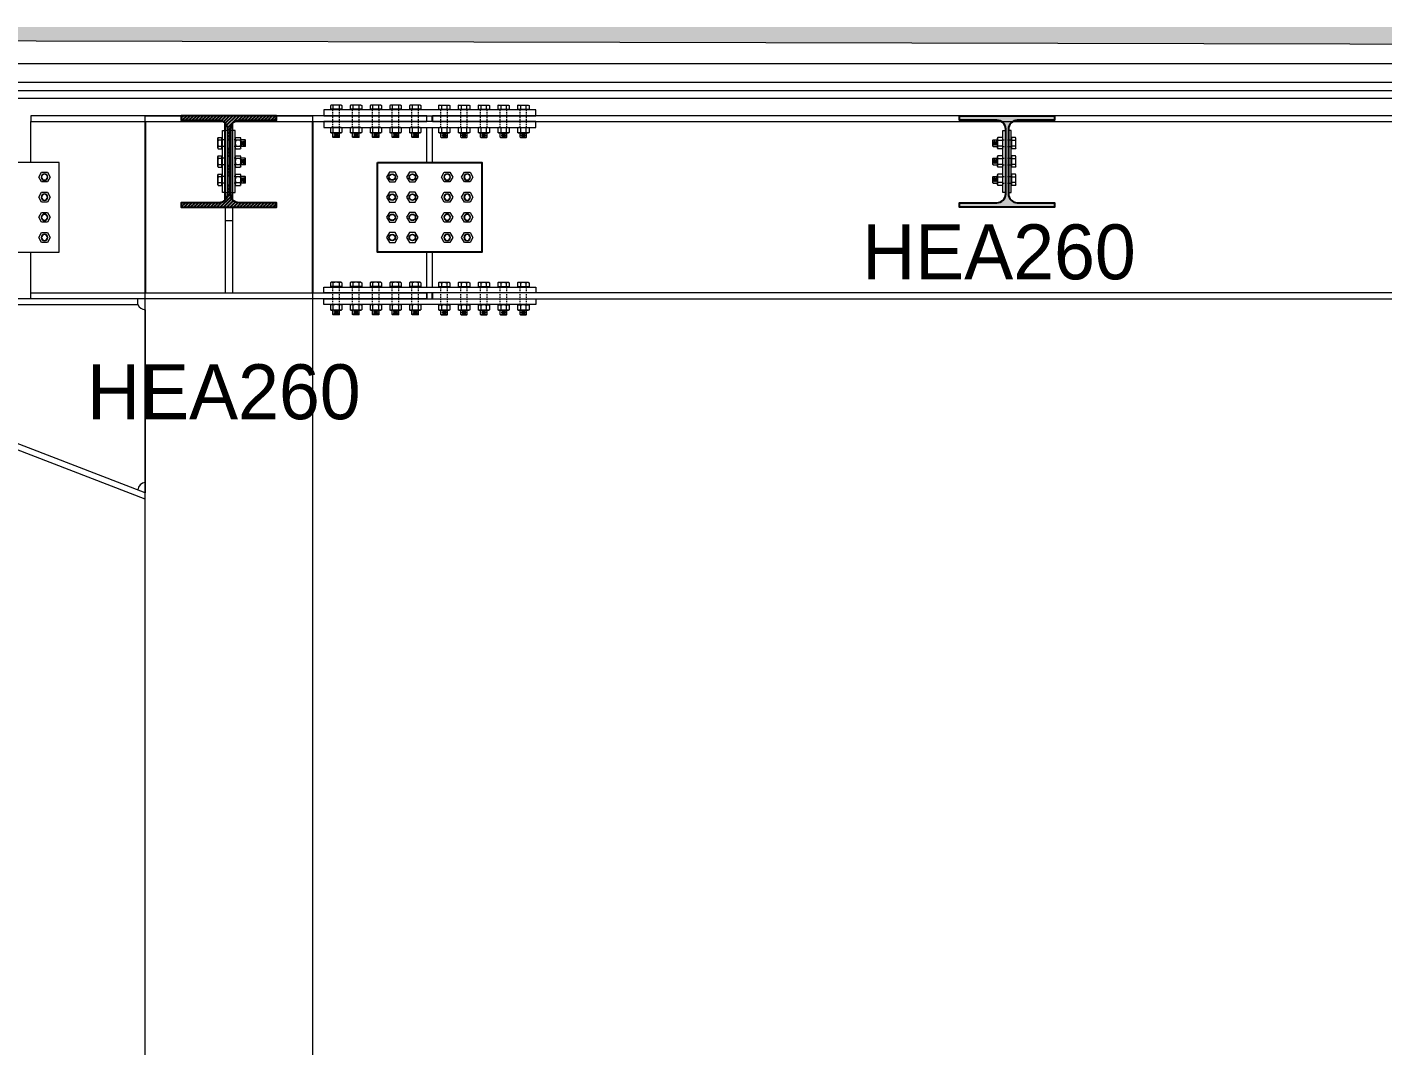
# Model space of a CAD drawing. Header units: millimetres. Extents: x -6949 to 549764, y -83146 to 127128.
# Drawn here: x 190574 to 194276, y 72003 to 74785 of the extents above; entities that cross this region are included whole.
import ezdxf

# ---------------------------------------------------------------- set-up
doc = ezdxf.new("R2010")
doc.units = ezdxf.units.MM
doc.linetypes.add('Tratto', pattern=[6.35, 3.175, -3.175])
for name, color, linetype, lineweight in [('armatura', 1, 'Continuous', 15), ('bulloni', 5, 'Continuous', 9), ('piastra', 6, 'Continuous', 18), ('S-BEAM', 5, 'Continuous', 18), ('S-COLS', 7, 'Continuous', 18), ('SEZIONI acciaio - Steel sections', 7, 'Continuous', 25), ('solaio2', 7, 'Continuous', 9)]:
    doc.layers.add(name, color=color, linetype=linetype, lineweight=lineweight)
doc.layers.add('quote', color=7, linetype='Continuous', lineweight=5, true_color=0x383838)
doc.styles.get("Standard").update_dxf_attribs({"font": ''})
doc.styles.get('Standard').set_extended_font_data('Bahnschrift Light')

# ---------------------------------------------------------------- blocks, each defined once
blk = doc.blocks.new('*U107')
h = blk.add_hatch()
h.set_pattern_fill('ANSI31', color=256, scale=2)
h.set_pattern_definition([(45, (-12757.2744, 46959.8686), (-4.4901281, 4.4901281), [])])
h.paths.add_polyline_path([(27.8, 112.5), (130, 112.5), (130, 125), (-130, 125), (-130, 112.5), (-27.8, 112.5, -0.414214), (-3.8, 88.5), (-3.8, 59), (3.8, 59), (3.8, 88.5, -0.414214)])
h.paths.add_polyline_path([(-3.8, 9), (3.8, 9), (3.8, 41), (-3.8, 41)])
h.paths.add_polyline_path([(3.8, -9), (-3.8, -9), (-3.8, -41), (3.8, -41)])
h.paths.add_polyline_path([(3.8, -59), (-3.8, -59), (-3.8, -88.5, -0.414214), (-27.8, -112.5), (-130, -112.5), (-130, -125), (130, -125), (130, -112.5), (27.8, -112.5, -0.414214), (3.8, -88.5)])
at = {"layer": 'SEZIONI acciaio - Steel sections'}
blk.add_lwpolyline([(130, 125), (-130, 125), (-130, 112.5), (-27.8, 112.5, -0.414214), (-3.8, 88.5), (-3.8, -88.5, -0.414214), (-27.8, -112.5), (-130, -112.5), (-130, -125), (130, -125), (130, -112.5), (27.8, -112.5, -0.414214), (3.8, -88.5), (3.8, 88.5, -0.414214), (27.8, 112.5), (130, 112.5)], format="xyb", close=True, dxfattribs=at)
blk = doc.blocks.new('*U108')
at = {"color": 0, "linetype": 'ByBlock', "lineweight": -2, "transparency": 16777216}
blk.add_blockref('*U107', (17000, 0), dxfattribs=at)
blk = doc.blocks.new('*U127')
at = {"layer": 'bulloni'}
blk.add_lwpolyline([(-15.6, 0), (-7.8, -13.5), (7.8, -13.5), (15.6, 0), (7.8, 13.5), (-7.8, 13.5)], close=True, dxfattribs=at)
for radius in [9, 7.88]:
    blk.add_circle((0, 0), radius, dxfattribs=at)
blk = doc.blocks.new('*U128')
at = {"color": 0, "linetype": 'ByBlock', "lineweight": -2, "transparency": 16777216}
for p in [(0, 0), (55, 0), (0, -55), (55, -55), (0, -110), (55, -110), (0, -165), (55, -165)]:
    blk.add_blockref('*U127', p, dxfattribs=at)
blk = doc.blocks.new('*U129')
at = {"layer": 'bulloni'}
blk.add_lwpolyline([(-15.6, 0), (-7.8, -13.5), (7.8, -13.5), (15.6, 0), (7.8, 13.5), (-7.8, 13.5)], close=True, dxfattribs=at)
for radius in [9, 7.88]:
    blk.add_circle((0, 0), radius, dxfattribs=at)
blk = doc.blocks.new('*U130')
at = {"color": 0, "linetype": 'ByBlock', "lineweight": -2, "transparency": 16777216}
for p in [(0, 0), (55, 0), (0, -55), (55, -55), (0, -110), (55, -110), (0, -165), (55, -165)]:
    blk.add_blockref('*U129', p, dxfattribs=at)
blk = doc.blocks.new('*U131')
at = {"layer": 'bulloni'}
for p, q in [((-13.7, 44.3), (-15.6, 43.1)), ((-15.6, 43.1), (-15.6, 32.8)), ((13.7, 44.3), (-13.7, 44.3)), ((-7.8, 32.8), (-7.8, 43.1)), ((7.8, 43.1), (7.8, 32.8)), ((13.7, 44.3), (15.6, 43.1)), ((15.6, 43.1), (15.6, 32.8)), ((15.6, 32.8), (-15.6, 32.8)), ((-12.5, 32.8), (-12.5, 32.3)), ((12.5, 32.3), (-12.5, 32.3)), ((12.5, 32.8), (12.5, 32.3)), ((-13.7, -16.7), (-15.6, -17.9)), ((-15.6, -17.9), (-15.6, -30.4)), ((-13.7, -31.7), (-15.6, -30.4)), ((13.7, -16.7), (-13.7, -16.7)), ((13.7, -31.7), (-13.7, -31.7)), ((-9, -43.3), (-9, -31.7)), ((-7.8, -30.4), (-7.8, -17.9)), ((-6.5, -34.4), (6.5, -33.7)), ((-5, -36.8), (5, -36.3)), ((7.8, -17.9), (7.8, -30.4)), ((9, -43.3), (9, -31.7)), ((13.7, -16.7), (15.6, -17.9)), ((13.7, -31.7), (15.6, -30.4)), ((15.6, -17.9), (15.6, -30.4)), ((-8, -44.3), (-9, -43.3)), ((9, -43.3), (-9, -43.3)), ((8, -44.3), (-8, -44.3)), ((-6.5, -39.4), (6.5, -38.7)), ((-5, -41.8), (5, -41.3)), ((9, -43.3), (8, -44.3))]:
    blk.add_line(p, q, dxfattribs=at)
at = {"layer": 'bulloni', "linetype": 'Tratto'}
for points in [[(-9, -16.7), (-9, 31.3)], [(9, -16.7), (9, 31.3)]]:
    blk.add_lwpolyline(points, dxfattribs=at)
at = {"layer": 'bulloni'}
for centre, radius, start, end in [((-11.7, 37.6), 6.67, 54.2621, 125.7379), ((0, 19.5), 24.8, 71.6858, 108.3142), ((11.7, 37.6), 6.67, 54.2621, 125.7379), ((-10, 31.3), 1, 0, 90), ((10, 31.3), 1, 90, 180), ((-11.7, -23.4), 6.67, 54.2621, 125.7379), ((-11.7, -25), 6.67, 234.2621, 305.7379), ((0, -41.5), 24.8, 71.6858, 108.3142), ((0, -6.9), 24.8, 251.6858, 288.3142), ((11.7, -23.4), 6.67, 54.2621, 125.7379), ((11.7, -25), 6.67, 234.2621, 305.7379)]:
    blk.add_arc(centre, radius, start, end, dxfattribs=at)
blk = doc.blocks.new('*U122')
at = {"color": 0, "linetype": 'ByBlock', "lineweight": -2, "transparency": 16777216}
for p in [(0, 0), (54, 0), (108, 0), (162, 0), (216, 0)]:
    blk.add_blockref('*U131', p, dxfattribs=at)
blk = doc.blocks.new('*U123')
at = {"layer": 'bulloni'}
for p, q in [((-13.7, 44.3), (-15.6, 43.1)), ((-15.6, 43.1), (-15.6, 32.8)), ((13.7, 44.3), (-13.7, 44.3)), ((-7.8, 32.8), (-7.8, 43.1)), ((7.8, 43.1), (7.8, 32.8)), ((13.7, 44.3), (15.6, 43.1)), ((15.6, 43.1), (15.6, 32.8)), ((15.6, 32.8), (-15.6, 32.8)), ((-12.5, 32.8), (-12.5, 32.3)), ((12.5, 32.3), (-12.5, 32.3)), ((12.5, 32.8), (12.5, 32.3)), ((-13.7, -16.7), (-15.6, -17.9)), ((-15.6, -17.9), (-15.6, -30.4)), ((-13.7, -31.7), (-15.6, -30.4)), ((13.7, -16.7), (-13.7, -16.7)), ((13.7, -31.7), (-13.7, -31.7)), ((-9, -43.3), (-9, -31.7)), ((-7.8, -30.4), (-7.8, -17.9)), ((-6.5, -34.4), (6.5, -33.7)), ((-5, -36.8), (5, -36.3)), ((7.8, -17.9), (7.8, -30.4)), ((9, -43.3), (9, -31.7)), ((13.7, -16.7), (15.6, -17.9)), ((13.7, -31.7), (15.6, -30.4)), ((15.6, -17.9), (15.6, -30.4)), ((-8, -44.3), (-9, -43.3)), ((9, -43.3), (-9, -43.3)), ((8, -44.3), (-8, -44.3)), ((-6.5, -39.4), (6.5, -38.7)), ((-5, -41.8), (5, -41.3)), ((9, -43.3), (8, -44.3))]:
    blk.add_line(p, q, dxfattribs=at)
at = {"layer": 'bulloni', "linetype": 'Tratto'}
for points in [[(-9, -16.7), (-9, 31.3)], [(9, -16.7), (9, 31.3)]]:
    blk.add_lwpolyline(points, dxfattribs=at)
at = {"layer": 'bulloni'}
for centre, radius, start, end in [((-11.7, 37.6), 6.67, 54.2621, 125.7379), ((0, 19.5), 24.8, 71.6858, 108.3142), ((11.7, 37.6), 6.67, 54.2621, 125.7379), ((-10, 31.3), 1, 0, 90), ((10, 31.3), 1, 90, 180), ((-11.7, -23.4), 6.67, 54.2621, 125.7379), ((-11.7, -25), 6.67, 234.2621, 305.7379), ((0, -41.5), 24.8, 71.6858, 108.3142), ((0, -6.9), 24.8, 251.6858, 288.3142), ((11.7, -23.4), 6.67, 54.2621, 125.7379), ((11.7, -25), 6.67, 234.2621, 305.7379)]:
    blk.add_arc(centre, radius, start, end, dxfattribs=at)
blk = doc.blocks.new('*U124')
at = {"color": 0, "linetype": 'ByBlock', "lineweight": -2, "transparency": 16777216}
for p in [(0, 0), (54, 0), (108, 0), (162, 0), (216, 0)]:
    blk.add_blockref('*U123', p, dxfattribs=at)
blk = doc.blocks.new('*U121')
at = {"layer": 'bulloni'}
for p, q in [((-13.7, 44.3), (-15.6, 43.1)), ((-15.6, 43.1), (-15.6, 32.8)), ((13.7, 44.3), (-13.7, 44.3)), ((-7.8, 32.8), (-7.8, 43.1)), ((7.8, 43.1), (7.8, 32.8)), ((13.7, 44.3), (15.6, 43.1)), ((15.6, 43.1), (15.6, 32.8)), ((15.6, 32.8), (-15.6, 32.8)), ((-12.5, 32.8), (-12.5, 32.3)), ((12.5, 32.3), (-12.5, 32.3)), ((12.5, 32.8), (12.5, 32.3)), ((-13.7, -16.7), (-15.6, -17.9)), ((-15.6, -17.9), (-15.6, -30.4)), ((-13.7, -31.7), (-15.6, -30.4)), ((13.7, -16.7), (-13.7, -16.7)), ((13.7, -31.7), (-13.7, -31.7)), ((-9, -43.3), (-9, -31.7)), ((-7.8, -30.4), (-7.8, -17.9)), ((-6.5, -34.4), (6.5, -33.7)), ((-5, -36.8), (5, -36.3)), ((7.8, -17.9), (7.8, -30.4)), ((9, -43.3), (9, -31.7)), ((13.7, -16.7), (15.6, -17.9)), ((13.7, -31.7), (15.6, -30.4)), ((15.6, -17.9), (15.6, -30.4)), ((-8, -44.3), (-9, -43.3)), ((9, -43.3), (-9, -43.3)), ((8, -44.3), (-8, -44.3)), ((-6.5, -39.4), (6.5, -38.7)), ((-5, -41.8), (5, -41.3)), ((9, -43.3), (8, -44.3))]:
    blk.add_line(p, q, dxfattribs=at)
at = {"layer": 'bulloni', "linetype": 'Tratto'}
for points in [[(-9, -16.7), (-9, 31.3)], [(9, -16.7), (9, 31.3)]]:
    blk.add_lwpolyline(points, dxfattribs=at)
at = {"layer": 'bulloni'}
for centre, radius, start, end in [((-11.7, 37.6), 6.67, 54.2621, 125.7379), ((0, 19.5), 24.8, 71.6858, 108.3142), ((11.7, 37.6), 6.67, 54.2621, 125.7379), ((-10, 31.3), 1, 0, 90), ((10, 31.3), 1, 90, 180), ((-11.7, -23.4), 6.67, 54.2621, 125.7379), ((-11.7, -25), 6.67, 234.2621, 305.7379), ((0, -41.5), 24.8, 71.6858, 108.3142), ((0, -6.9), 24.8, 251.6858, 288.3142), ((11.7, -23.4), 6.67, 54.2621, 125.7379), ((11.7, -25), 6.67, 234.2621, 305.7379)]:
    blk.add_arc(centre, radius, start, end, dxfattribs=at)
blk = doc.blocks.new('*U132')
at = {"color": 0, "linetype": 'ByBlock', "lineweight": -2, "transparency": 16777216}
for p in [(0, 0), (54, 0), (108, 0), (162, 0), (216, 0)]:
    blk.add_blockref('*U121', p, dxfattribs=at)
blk = doc.blocks.new('*U126')
at = {"layer": 'bulloni'}
for p, q in [((-13.7, 44.3), (-15.6, 43.1)), ((-15.6, 43.1), (-15.6, 32.8)), ((13.7, 44.3), (-13.7, 44.3)), ((-7.8, 32.8), (-7.8, 43.1)), ((7.8, 43.1), (7.8, 32.8)), ((13.7, 44.3), (15.6, 43.1)), ((15.6, 43.1), (15.6, 32.8)), ((15.6, 32.8), (-15.6, 32.8)), ((-12.5, 32.8), (-12.5, 32.3)), ((12.5, 32.3), (-12.5, 32.3)), ((12.5, 32.8), (12.5, 32.3)), ((-13.7, -16.7), (-15.6, -17.9)), ((-15.6, -17.9), (-15.6, -30.4)), ((-13.7, -31.7), (-15.6, -30.4)), ((13.7, -16.7), (-13.7, -16.7)), ((13.7, -31.7), (-13.7, -31.7)), ((-9, -43.3), (-9, -31.7)), ((-7.8, -30.4), (-7.8, -17.9)), ((-6.5, -34.4), (6.5, -33.7)), ((-5, -36.8), (5, -36.3)), ((7.8, -17.9), (7.8, -30.4)), ((9, -43.3), (9, -31.7)), ((13.7, -16.7), (15.6, -17.9)), ((13.7, -31.7), (15.6, -30.4)), ((15.6, -17.9), (15.6, -30.4)), ((-8, -44.3), (-9, -43.3)), ((9, -43.3), (-9, -43.3)), ((8, -44.3), (-8, -44.3)), ((-6.5, -39.4), (6.5, -38.7)), ((-5, -41.8), (5, -41.3)), ((9, -43.3), (8, -44.3))]:
    blk.add_line(p, q, dxfattribs=at)
at = {"layer": 'bulloni', "linetype": 'Tratto'}
for points in [[(-9, -16.7), (-9, 31.3)], [(9, -16.7), (9, 31.3)]]:
    blk.add_lwpolyline(points, dxfattribs=at)
at = {"layer": 'bulloni'}
for centre, radius, start, end in [((-11.7, 37.6), 6.67, 54.2621, 125.7379), ((0, 19.5), 24.8, 71.6858, 108.3142), ((11.7, 37.6), 6.67, 54.2621, 125.7379), ((-10, 31.3), 1, 0, 90), ((10, 31.3), 1, 90, 180), ((-11.7, -23.4), 6.67, 54.2621, 125.7379), ((-11.7, -25), 6.67, 234.2621, 305.7379), ((0, -41.5), 24.8, 71.6858, 108.3142), ((0, -6.9), 24.8, 251.6858, 288.3142), ((11.7, -23.4), 6.67, 54.2621, 125.7379), ((11.7, -25), 6.67, 234.2621, 305.7379)]:
    blk.add_arc(centre, radius, start, end, dxfattribs=at)
blk = doc.blocks.new('*U125')
at = {"color": 0, "linetype": 'ByBlock', "lineweight": -2, "transparency": 16777216}
for p in [(0, 0), (54, 0), (108, 0), (162, 0), (216, 0)]:
    blk.add_blockref('*U126', p, dxfattribs=at)
blk = doc.blocks.new('vfdcv')
at = {"layer": 'bulloni'}
for p, q in [((50940.3, -31978.2), (50941.3, -31977.2)), ((50940.3, -31994.2), (50940.3, -31978.2)), ((50941.3, -31977.2), (50952.9, -31977.2)), ((50941.3, -31995.2), (50941.3, -31977.2)), ((50942.8, -31981.2), (50943.3, -31991.2)), ((50945.2, -31979.7), (50945.9, -31992.7)), ((50947.8, -31981.2), (50948.3, -31991.2)), ((50950.2, -31979.7), (50950.9, -31992.7)), ((50952.9, -31972.5), (50954.2, -31970.6)), ((50952.9, -31999.9), (50952.9, -31972.5)), ((50966.7, -31970.6), (50954.2, -31970.6)), ((50954.2, -31978.4), (50966.7, -31978.4)), ((50967.9, -31972.5), (50966.7, -31970.6)), ((50967.9, -31999.9), (50967.9, -31972.5)), ((50991.4, -31998.7), (50991.4, -31973.7)), ((50991.9, -31973.7), (50991.4, -31973.7)), ((50991.9, -32001.7), (50991.9, -31970.6)), ((51002.2, -31970.6), (50991.9, -31970.6)), ((50991.9, -31978.4), (51002.2, -31978.4)), ((51003.4, -31972.5), (51002.2, -31970.6)), ((51003.4, -31999.9), (51003.4, -31972.5)), ((50941.3, -31995.2), (50940.3, -31994.2)), ((50941.3, -31995.2), (50952.9, -31995.2)), ((50952.9, -31999.9), (50954.2, -32001.7)), ((50952.9, -32022.5), (50954.2, -32020.6)), ((50952.9, -32049.9), (50952.9, -32022.5)), ((50966.7, -31994), (50954.2, -31994)), ((50966.7, -32001.7), (50954.2, -32001.7)), ((50966.7, -32020.6), (50954.2, -32020.6)), ((50967.9, -31999.9), (50966.7, -32001.7)), ((50967.9, -32022.5), (50966.7, -32020.6)), ((50967.9, -32049.9), (50967.9, -32022.5)), ((50991.9, -31998.7), (50991.4, -31998.7)), ((50991.4, -32048.7), (50991.4, -32023.7)), ((50991.9, -32023.7), (50991.4, -32023.7)), ((51002.2, -31994), (50991.9, -31994)), ((51002.2, -32001.7), (50991.9, -32001.7)), ((50991.9, -32051.7), (50991.9, -32020.6)), ((51002.2, -32020.6), (50991.9, -32020.6)), ((51003.4, -31999.9), (51002.2, -32001.7)), ((51003.4, -32022.5), (51002.2, -32020.6)), ((51003.4, -32049.9), (51003.4, -32022.5)), ((50940.3, -32028.2), (50941.3, -32027.2)), ((50940.3, -32044.2), (50940.3, -32028.2)), ((50941.3, -32045.2), (50940.3, -32044.2)), ((50941.3, -32027.2), (50952.9, -32027.2)), ((50941.3, -32045.2), (50941.3, -32027.2)), ((50941.3, -32045.2), (50952.9, -32045.2)), ((50942.8, -32031.2), (50943.3, -32041.2)), ((50945.2, -32029.7), (50945.9, -32042.7)), ((50947.8, -32031.2), (50948.3, -32041.2)), ((50950.2, -32029.7), (50950.9, -32042.7)), ((50952.9, -32049.9), (50954.2, -32051.7)), ((50954.2, -32028.4), (50966.7, -32028.4)), ((50966.7, -32044), (50954.2, -32044)), ((50966.7, -32051.7), (50954.2, -32051.7)), ((50967.9, -32049.9), (50966.7, -32051.7)), ((50991.9, -32048.7), (50991.4, -32048.7)), ((50991.9, -32028.4), (51002.2, -32028.4)), ((51002.2, -32044), (50991.9, -32044)), ((51002.2, -32051.7), (50991.9, -32051.7)), ((51003.4, -32049.9), (51002.2, -32051.7)), ((50940.3, -32078.2), (50941.3, -32077.2)), ((50940.3, -32094.2), (50940.3, -32078.2)), ((50941.3, -32095.2), (50940.3, -32094.2)), ((50941.3, -32077.2), (50952.9, -32077.2)), ((50941.3, -32095.2), (50941.3, -32077.2)), ((50941.3, -32095.2), (50952.9, -32095.2)), ((50942.8, -32081.2), (50943.3, -32091.2)), ((50945.2, -32079.7), (50945.9, -32092.7)), ((50947.8, -32081.2), (50948.3, -32091.2)), ((50950.2, -32079.7), (50950.9, -32092.7)), ((50952.9, -32072.5), (50954.2, -32070.6)), ((50952.9, -32099.9), (50952.9, -32072.5)), ((50966.7, -32070.6), (50954.2, -32070.6)), ((50954.2, -32078.4), (50966.7, -32078.4)), ((50966.7, -32094), (50954.2, -32094)), ((50967.9, -32072.5), (50966.7, -32070.6)), ((50967.9, -32099.9), (50967.9, -32072.5)), ((50991.4, -32098.7), (50991.4, -32073.7)), ((50991.9, -32073.7), (50991.4, -32073.7)), ((50991.9, -32098.7), (50991.4, -32098.7)), ((50991.9, -32101.7), (50991.9, -32070.6)), ((51002.2, -32070.6), (50991.9, -32070.6)), ((50991.9, -32078.4), (51002.2, -32078.4)), ((51002.2, -32094), (50991.9, -32094)), ((51003.4, -32072.5), (51002.2, -32070.6)), ((51003.4, -32099.9), (51003.4, -32072.5)), ((50952.9, -32099.9), (50954.2, -32101.7)), ((50966.7, -32101.7), (50954.2, -32101.7)), ((50967.9, -32099.9), (50966.7, -32101.7)), ((51002.2, -32101.7), (50991.9, -32101.7)), ((51003.4, -32099.9), (51002.2, -32101.7))]:
    blk.add_line(p, q, dxfattribs=at)
at = {"layer": 'bulloni', "linetype": 'Tratto'}
for points in [[(50967.9, -31977.2), (50990.4, -31977.2)], [(50967.9, -31995.2), (50990.4, -31995.2)], [(50967.9, -32027.2), (50990.4, -32027.2)], [(50967.9, -32045.2), (50990.4, -32045.2)], [(50967.9, -32077.2), (50990.4, -32077.2)], [(50967.9, -32095.2), (50990.4, -32095.2)]]:
    blk.add_lwpolyline(points, dxfattribs=at)
at = {"layer": 'bulloni'}
for centre, radius, start, end in [((50959.6, -31974.5), 6.67, 144.2621, 215.7379), ((50977.7, -31986.2), 24.8, 161.6858, 198.3142), ((50961.3, -31974.5), 6.67, 324.2621, 35.7379), ((50943.1, -31986.2), 24.8, 341.6858, 18.3142), ((50990.4, -31976.2), 1, 270, 0), ((50996.8, -31974.5), 6.67, 324.2621, 35.7379), ((50978.6, -31986.2), 24.8, 341.6858, 18.3142), ((50959.6, -31997.8), 6.67, 144.2621, 215.7379), ((50959.6, -32024.5), 6.67, 144.2621, 215.7379), ((50961.3, -31997.8), 6.67, 324.2621, 35.7379), ((50961.3, -32024.5), 6.67, 324.2621, 35.7379), ((50990.4, -31996.2), 1, 0, 90), ((50996.8, -31997.8), 6.67, 324.2621, 35.7379), ((50996.8, -32024.5), 6.67, 324.2621, 35.7379), ((50977.7, -32036.2), 24.8, 161.6858, 198.3142), ((50959.6, -32047.8), 6.67, 144.2621, 215.7379), ((50943.1, -32036.2), 24.8, 341.6858, 18.3142), ((50961.3, -32047.8), 6.67, 324.2621, 35.7379), ((50990.4, -32026.2), 1, 270, 0), ((50990.4, -32046.2), 1, 0, 90), ((50978.6, -32036.2), 24.8, 341.6858, 18.3142), ((50996.8, -32047.8), 6.67, 324.2621, 35.7379), ((50959.6, -32074.5), 6.67, 144.2621, 215.7379), ((50977.7, -32086.2), 24.8, 161.6858, 198.3142), ((50959.6, -32097.8), 6.67, 144.2621, 215.7379), ((50961.3, -32074.5), 6.67, 324.2621, 35.7379), ((50943.1, -32086.2), 24.8, 341.6858, 18.3142), ((50961.3, -32097.8), 6.67, 324.2621, 35.7379), ((50990.4, -32076.2), 1, 270, 0), ((50990.4, -32096.2), 1, 0, 90), ((50996.8, -32074.5), 6.67, 324.2621, 35.7379), ((50978.6, -32086.2), 24.8, 341.6858, 18.3142), ((50996.8, -32097.8), 6.67, 324.2621, 35.7379)]:
    blk.add_arc(centre, radius, start, end, dxfattribs=at)
blk = doc.blocks.new('*U2026')
at = {"layer": 'bulloni'}
blk.add_lwpolyline([(-15.6, 0), (-7.8, -13.5), (7.8, -13.5), (15.6, 0), (7.8, 13.5), (-7.8, 13.5)], close=True, dxfattribs=at)
for radius in [9, 7.88]:
    blk.add_circle((0, 0), radius, dxfattribs=at)
blk = doc.blocks.new('*U2027')
at = {"color": 0, "linetype": 'ByBlock', "lineweight": -2, "transparency": 16777216}
for p in [(0, 0), (95, 0), (0, -55), (95, -55), (0, -110), (95, -110), (0, -165), (95, -165)]:
    blk.add_blockref('*U2026', p, dxfattribs=at)

msp = doc.modelspace()

# ---------------------------------------------------------------- hatches: boundary and pattern name
at = {"lineweight": 9}
h = msp.add_hatch(dxfattribs=at)
h.set_pattern_fill('GRAVEL', color=0, scale=4.4)
h.set_pattern_definition([(228.012788, (116851.094, 98563.538), (-894.0800001, -1005.8399999), [15.03574, -1488.54128]), (184.969741, (116841.0353, 98552.362), (1341.11999947, 111.76000637), [25.80181, -2554.37815]), (132.510447, (116815.3305, 98550.127), (1117.60000047, -1229.35999957), [18.19319, -1801.1278]), (267.273689, (116771.744, 98522.187), (111.76000023, 2235.2), [23.4962, -2326.12325]), (292.833654, (116770.6265, 98498.717), (-558.80000005, 1341.11999998), [23.03988, -2280.95154]), (357.273689, (116779.5673, 98477.483), (-2235.2, 111.76000023), [23.4962, -2326.12325]), (37.6942405, (116803.037, 98476.365), (-1452.87999994, -1117.60000008), [31.07252, -3076.17707]), (72.2553284, (116827.624, 98495.3644), (782.3200002, 2458.71999993), [29.33566, -2904.23129]), (121.4295656, (116836.565, 98523.3044), (-894.08000013, 1452.87999992), [23.57577, -2334.00401]), (175.236358, (116824.271, 98543.421), (1229.36, -111.7600002), [26.91538, -1318.85323]), (222.397438, (116797.449, 98545.6564), (-1341.11999996, -1229.36000005), [34.80743, -3445.93799]), (138.814075, (116882.386, 98521.069), (-782.32, 670.56), [11.8802, -1176.1449]), (171.4692344, (116873.4457, 98528.8924), (1452.88000004, -223.51999975), [22.60201, -2237.60412]), (225, (116851.09, 98532.245), (-2e-14, -111.76), [15.80521, -142.2473]), (203.19859, (116843.27, 98545.656), (558.8, 223.52), [8.51142, -842.62738]), (291.80141, (116835.447, 98542.304), (-111.76, 335.28), [12.03689, -589.80913]), (30.963757, (116839.918, 98531.128), (335.28, 223.52), [19.55007, -632.11712]), (161.56505, (116856.68, 98541.186), (223.52, -111.76), [14.13663, -339.27952]), (16.38954, (116770.6265, 98542.3036), (1117.6, 335.28), [19.80387, -1960.58837]), (70.346176, (116789.626, 98547.8916), (-447.04000004, -1229.36), [16.61435, -1644.81749]), (293.19859, (116856.682, 98563.538), (-223.52, 558.8), [17.02272, -834.11608]), (343.61046, (116863.387, 98547.8916), (-1117.60000002, 335.2799999), [19.80387, -1960.58837]), (339.443955, (116770.626, 98473.012), (-558.8, 223.52), [19.09755, -935.78031]), (294.775141, (116788.508, 98466.307), (-558.8000007, 1229.3599997), [16.00157, -1584.15811]), (66.80141, (116857.8, 98451.778), (223.52, 558.8), [17.02272, -834.11608]), (17.354025, (116864.505, 98467.4244), (-1452.87999997, -447.0400001), [18.73444, -1854.70454]), (69.443955, (116803.037, 98451.778), (-223.52, -558.8), [9.54877, -945.32908]), (101.309932, (116851.094, 98451.778), (-111.76, 447.04), [5.69864, -564.16778]), (165.963757, (116849.976, 98457.366), (335.28, -111.76), [23.03988, -437.7584]), (186.009006, (116827.624, 98462.954), (1117.6, 111.76000006), [21.35175, -2113.82005]), (303.690068, (116839.918, 98521.07), (-111.76, 223.52), [16.11825, -386.83816]), (353.1572266, (116848.8585, 98507.658), (1899.92000001, -223.5199999), [28.1405, -2785.9044]), (60.945396, (116876.798, 98504.305), (-447.04, -782.32), [11.50636, -1139.13326]), (90, (116882.39, 98514.36), (-111.76, 111.76), [6.7056, -105.0544]), (120.256437, (116825.389, 98466.307), (447.03999995, -782.32), [15.52615, -1537.0934]), (48.012787, (116817.566, 98479.718), (894.0800001, 1005.8399999), [30.07149, -1473.50554]), (0, (116837.68, 98502.07), (111.76, 111.76), [29.0576, -82.7024]), (325.3048465, (116866.74, 98502.07), (1117.6000004, -782.3199994), [17.67082, -1749.40994]), (254.054604, (116881.269, 98492.012), (-111.76, -447.04), [16.27248, -797.3526]), (207.6459754, (116876.7985, 98476.365), (-2123.44000008, -1117.59999985), [26.49438, -2622.94843]), (175.426079, (116853.329, 98464.0716), (-1452.88, 111.76), [28.0293, -2774.89724])])
h.paths.add_polyline_path([(182624.8, 74765.4), (200165.1, 74725.4), (200165.8, 74725.4), (200165.9, 74785.4), (165083.2, 74785.4), (165083.9, 74725.4)])
at = {"layer": 'quote', "true_color": 0xc7c8ca}
h = msp.add_hatch(color=9, dxfattribs=at)
h.dxf.hatch_style = 1
h.paths.add_polyline_path([(191254.8, 74543.4), (190994.8, 74543.4), (190994.8, 74530.9), (191097.1, 74530.9, -0.414214), (191121.1, 74506.9), (191121.1, 74477.4), (191128.6, 74477.4), (191128.6, 74503.4), (191128.6, 74506.9, -0.414214), (191152.6, 74530.9), (191254.8, 74530.9)])
h.paths.add_polyline_path([(191128.6, 74329.9), (191128.6, 74377.4), (191121.1, 74377.4), (191121.1, 74333.4), (191121.1, 74329.9, -0.414214), (191097.1, 74305.9), (190994.8, 74305.9), (190994.8, 74293.4), (191254.8, 74293.4), (191254.8, 74305.9), (191152.6, 74305.9, -0.414214)])
h.paths.add_polyline_path([(191128.6, 74409.4), (191121.1, 74409.4), (191121.1, 74377.4), (191128.6, 74377.4)])
h.paths.add_polyline_path([(191128.6, 74459.4), (191121.1, 74459.4), (191121.1, 74427.4), (191128.6, 74427.4)])
h.paths.add_polyline_path([(191128.6, 74427.4), (191121.1, 74427.4), (191121.1, 74409.4), (191128.6, 74409.4)])
h.paths.add_polyline_path([(191128.6, 74477.4), (191121.1, 74477.4), (191121.1, 74459.4), (191128.6, 74459.4)])
h = msp.add_hatch(color=9, dxfattribs=at)
h.dxf.hatch_style = 1
h.paths.add_polyline_path([(193379.8, 74543.4), (193119.8, 74543.4), (193119.8, 74530.9), (193222.1, 74530.9, -0.414214), (193246.1, 74506.9), (193246.1, 74477.4), (193253.6, 74477.4), (193253.6, 74503.4), (193253.6, 74506.9, -0.414214), (193277.6, 74530.9), (193379.8, 74530.9)])
h.paths.add_polyline_path([(193253.6, 74329.9), (193253.6, 74377.4), (193246.1, 74377.4), (193246.1, 74333.4), (193246.1, 74329.9, -0.414214), (193222.1, 74305.9), (193119.8, 74305.9), (193119.8, 74293.4), (193379.8, 74293.4), (193379.8, 74305.9), (193277.6, 74305.9, -0.414214)])
h.paths.add_polyline_path([(193253.6, 74409.4), (193246.1, 74409.4), (193246.1, 74377.4), (193253.6, 74377.4)])
h.paths.add_polyline_path([(193253.6, 74459.4), (193246.1, 74459.4), (193246.1, 74427.4), (193253.6, 74427.4)])
h.paths.add_polyline_path([(193253.6, 74427.4), (193246.1, 74427.4), (193246.1, 74409.4), (193253.6, 74409.4)])
h.paths.add_polyline_path([(193253.6, 74477.4), (193246.1, 74477.4), (193246.1, 74459.4), (193253.6, 74459.4)])

# ---------------------------------------------------------------- linework, layer by layer
at = {"color": 0, "lineweight": 9}
msp.add_line((200165.8, 74685.4), (165083.8, 74685.4), dxfattribs=at)
for p, q in [((190896.3, 74527.4), (190896.3, 74059.4)), ((191114.8, 74313.8), (191114.8, 74523.1)), ((191134.8, 74313.8), (191134.8, 74523.1)), ((191353.3, 74527.4), (191353.3, 74059.4))]:
    msp.add_line(p, q)
msp.add_lwpolyline([(200165.8, 74685.4), (200165.8, 74725.4), (182624.8, 74765.4), (165083.9, 74725.4), (165083.8, 74685.4)], dxfattribs=at)
msp.add_lwpolyline([(200165.8, 74685.4), (165083.8, 74685.4), (165083.8, 74635.4), (200165.8, 74635.4)], close=True, dxfattribs=at)
for points in [[(191680.8, 74527.4), (191680.8, 74543.4)], [(191680.8, 74043.4), (191680.8, 74059.4)]]:
    msp.add_lwpolyline(points)
msp.add_lwpolyline([(191530.8, 74415.9), (191815.8, 74415.9), (191815.8, 74170.9), (191530.8, 74170.9)], close=True)
at = {"layer": 'armatura'}
msp.add_lwpolyline([(165113.8, 74612.4), (200165.8, 74612.4)], dxfattribs=at)
at = {"layer": 'bulloni'}
for p, q in [((191094.3, 74482.1), (191095.6, 74484)), ((191094.3, 74454.7), (191094.3, 74482.1)), ((191094.3, 74454.7), (191095.6, 74452.8)), ((191095.6, 74484), (191105.8, 74484)), ((191105.8, 74476.2), (191095.6, 74476.2)), ((191095.6, 74460.6), (191105.8, 74460.6)), ((191105.8, 74452.8), (191105.8, 74484)), ((191105.8, 74480.9), (191106.3, 74480.9)), ((191105.8, 74455.9), (191106.3, 74455.9)), ((191106.3, 74455.9), (191106.3, 74480.9)), ((191142.3, 74482.1), (191143.6, 74484)), ((191142.3, 74454.7), (191142.3, 74482.1)), ((191142.3, 74454.7), (191143.6, 74452.8)), ((191143.6, 74484), (191156.1, 74484)), ((191156.1, 74476.2), (191143.6, 74476.2)), ((191143.6, 74460.6), (191156.1, 74460.6)), ((191157.3, 74482.1), (191156.1, 74484)), ((191157.3, 74454.7), (191156.1, 74452.8)), ((191157.3, 74454.7), (191157.3, 74482.1)), ((191168.9, 74477.4), (191157.3, 74477.4)), ((191168.9, 74459.4), (191157.3, 74459.4)), ((191160, 74474.9), (191159.3, 74461.9)), ((191162.5, 74473.4), (191161.9, 74463.4)), ((191165, 74474.9), (191164.3, 74461.9)), ((191167.5, 74473.4), (191166.9, 74463.4)), ((191169.9, 74476.4), (191168.9, 74477.4)), ((191168.9, 74459.4), (191168.9, 74477.4)), ((191168.9, 74459.4), (191169.9, 74460.4)), ((191169.9, 74460.4), (191169.9, 74476.4)), ((191094.3, 74432.1), (191095.6, 74434)), ((191094.3, 74404.7), (191094.3, 74432.1)), ((191095.6, 74452.8), (191105.8, 74452.8)), ((191095.6, 74434), (191105.8, 74434)), ((191105.8, 74426.2), (191095.6, 74426.2)), ((191105.8, 74402.8), (191105.8, 74434)), ((191105.8, 74430.9), (191106.3, 74430.9)), ((191106.3, 74405.9), (191106.3, 74430.9)), ((191142.3, 74432.1), (191143.6, 74434)), ((191142.3, 74404.7), (191142.3, 74432.1)), ((191143.6, 74452.8), (191156.1, 74452.8)), ((191143.6, 74434), (191156.1, 74434)), ((191156.1, 74426.2), (191143.6, 74426.2)), ((191157.3, 74432.1), (191156.1, 74434)), ((191157.3, 74404.7), (191157.3, 74432.1)), ((191168.9, 74427.4), (191157.3, 74427.4)), ((191160, 74424.9), (191159.3, 74411.9)), ((191162.5, 74423.4), (191161.9, 74413.4)), ((191165, 74424.9), (191164.3, 74411.9)), ((191167.5, 74423.4), (191166.9, 74413.4)), ((191169.9, 74426.4), (191168.9, 74427.4)), ((191168.9, 74409.4), (191168.9, 74427.4)), ((191169.9, 74410.4), (191169.9, 74426.4)), ((191094.3, 74404.7), (191095.6, 74402.8)), ((191094.3, 74382.1), (191095.6, 74384)), ((191094.3, 74354.7), (191094.3, 74382.1)), ((191095.6, 74410.6), (191105.8, 74410.6)), ((191095.6, 74402.8), (191105.8, 74402.8)), ((191095.6, 74384), (191105.8, 74384)), ((191105.8, 74405.9), (191106.3, 74405.9)), ((191105.8, 74352.8), (191105.8, 74384)), ((191105.8, 74380.9), (191106.3, 74380.9)), ((191106.3, 74355.9), (191106.3, 74380.9)), ((191142.3, 74404.7), (191143.6, 74402.8)), ((191142.3, 74382.1), (191143.6, 74384)), ((191142.3, 74354.7), (191142.3, 74382.1)), ((191143.6, 74410.6), (191156.1, 74410.6)), ((191143.6, 74402.8), (191156.1, 74402.8)), ((191143.6, 74384), (191156.1, 74384)), ((191157.3, 74404.7), (191156.1, 74402.8)), ((191157.3, 74382.1), (191156.1, 74384)), ((191168.9, 74409.4), (191157.3, 74409.4)), ((191157.3, 74354.7), (191157.3, 74382.1)), ((191168.9, 74409.4), (191169.9, 74410.4)), ((191094.3, 74354.7), (191095.6, 74352.8)), ((191105.8, 74376.2), (191095.6, 74376.2)), ((191095.6, 74360.6), (191105.8, 74360.6)), ((191095.6, 74352.8), (191105.8, 74352.8)), ((191105.8, 74355.9), (191106.3, 74355.9)), ((191142.3, 74354.7), (191143.6, 74352.8)), ((191156.1, 74376.2), (191143.6, 74376.2)), ((191143.6, 74360.6), (191156.1, 74360.6)), ((191143.6, 74352.8), (191156.1, 74352.8)), ((191157.3, 74354.7), (191156.1, 74352.8)), ((191168.9, 74377.4), (191157.3, 74377.4)), ((191168.9, 74359.4), (191157.3, 74359.4)), ((191160, 74374.9), (191159.3, 74361.9)), ((191162.5, 74373.4), (191161.9, 74363.4)), ((191165, 74374.9), (191164.3, 74361.9)), ((191167.5, 74373.4), (191166.9, 74363.4)), ((191169.9, 74376.4), (191168.9, 74377.4)), ((191168.9, 74359.4), (191168.9, 74377.4)), ((191168.9, 74359.4), (191169.9, 74360.4)), ((191169.9, 74360.4), (191169.9, 74376.4))]:
    msp.add_line(p, q, dxfattribs=at)
at = {"layer": 'bulloni', "linetype": 'Tratto'}
for points in [[(191142.3, 74477.4), (191107.3, 74477.4)], [(191142.3, 74459.4), (191107.3, 74459.4)], [(191142.3, 74427.4), (191107.3, 74427.4)], [(191142.3, 74409.4), (191107.3, 74409.4)], [(191142.3, 74377.4), (191107.3, 74377.4)], [(191142.3, 74359.4), (191107.3, 74359.4)]]:
    msp.add_lwpolyline(points, dxfattribs=at)
at = {"layer": 'bulloni'}
for centre, radius, start, end in [((191101, 74480.1), 6.67, 144.2621, 215.7379), ((191119.1, 74468.4), 24.8, 161.6858, 198.3142), ((191101, 74456.7), 6.67, 144.2621, 215.7379), ((191107.3, 74478.4), 1, 180, 270), ((191107.3, 74458.4), 1, 90, 180), ((191149, 74480.1), 6.67, 144.2621, 215.7379), ((191167.1, 74468.4), 24.8, 161.6858, 198.3142), ((191149, 74456.7), 6.67, 144.2621, 215.7379), ((191150.6, 74480.1), 6.67, 324.2621, 35.7379), ((191132.5, 74468.4), 24.8, 341.6858, 18.3142), ((191150.6, 74456.7), 6.67, 324.2621, 35.7379), ((191101, 74430.1), 6.67, 144.2621, 215.7379), ((191119.1, 74418.4), 24.8, 161.6858, 198.3142), ((191107.3, 74428.4), 1, 180, 270), ((191149, 74430.1), 6.67, 144.2621, 215.7379), ((191167.1, 74418.4), 24.8, 161.6858, 198.3142), ((191150.6, 74430.1), 6.67, 324.2621, 35.7379), ((191132.5, 74418.4), 24.8, 341.6858, 18.3142), ((191101, 74406.7), 6.67, 144.2621, 215.7379), ((191101, 74380.1), 6.67, 144.2621, 215.7379), ((191107.3, 74408.4), 1, 90, 180), ((191149, 74406.7), 6.67, 144.2621, 215.7379), ((191149, 74380.1), 6.67, 144.2621, 215.7379), ((191150.6, 74406.7), 6.67, 324.2621, 35.7379), ((191150.6, 74380.1), 6.67, 324.2621, 35.7379), ((191119.1, 74368.4), 24.8, 161.6858, 198.3142), ((191101, 74356.7), 6.67, 144.2621, 215.7379), ((191107.3, 74378.4), 1, 180, 270), ((191107.3, 74358.4), 1, 90, 180), ((191167.1, 74368.4), 24.8, 161.6858, 198.3142), ((191149, 74356.7), 6.67, 144.2621, 215.7379), ((191132.5, 74368.4), 24.8, 341.6858, 18.3142), ((191150.6, 74356.7), 6.67, 324.2621, 35.7379)]:
    msp.add_arc(centre, radius, start, end, dxfattribs=at)
at = {"layer": 'piastra'}
msp.add_line((190896.3, 73496.5), (190009.2, 73838.5), dxfattribs=at)
for points in [[(191140.1, 74527.4), (191665.8, 74527.4), (191665.8, 74543.4), (190583.8, 74543.4), (190583.8, 74527.4), (191109.5, 74527.4)], [(190583.8, 74415.9), (190583.8, 74527.4)], [(191665.8, 74415.9), (191665.8, 74511.4)], [(191114.8, 74293.4), (191114.8, 74059.4)], [(191134.8, 74293.4), (191134.8, 74059.4)], [(191134.8, 74256.1), (191114.8, 74256.1)], [(190583.8, 74059.4), (190583.8, 74170.9)], [(191665.8, 74075.4), (191665.8, 74170.9)], [(191150.9, 74059.4), (191665.8, 74059.4), (191665.8, 74043.4), (190583.8, 74043.4), (190583.8, 74059.4), (191150.9, 74059.4)], [(190583.8, 74043.4), (190583.8, 74059.4)], [(191665.8, 74043.4), (191665.8, 74059.4)], [(190015, 74027.4), (190876.3, 74027.4), (190876.3, 74043.4), (190015, 74043.4)]]:
    msp.add_lwpolyline(points, dxfattribs=at)
for points in [[(191383.8, 74543.4), (191962.8, 74543.4), (191962.8, 74559.4), (191383.8, 74559.4)], [(191107.3, 74503.4), (191114.8, 74503.4), (191114.8, 74333.4), (191107.3, 74333.4)], [(191121.1, 74503.4), (191114.8, 74503.4), (191114.8, 74333.4), (191121.1, 74333.4)], [(191134.8, 74503.4), (191128.6, 74503.4), (191128.6, 74333.4), (191134.8, 74333.4)], [(191142.3, 74503.4), (191134.8, 74503.4), (191134.8, 74333.4), (191142.3, 74333.4)], [(191383.8, 74511.4), (191962.8, 74511.4), (191962.8, 74527.4), (191383.8, 74527.4)], [(193238.6, 74503.4), (193246.1, 74503.4), (193246.1, 74333.4), (193238.6, 74333.4)], [(193261.1, 74503.4), (193253.6, 74503.4), (193253.6, 74333.4), (193261.1, 74333.4)], [(190661.3, 74415.9), (190486.3, 74415.9), (190486.3, 74170.9), (190661.3, 74170.9)], [(191383.8, 74075.4), (191962.8, 74075.4), (191962.8, 74059.4), (191383.8, 74059.4)], [(191383.8, 74043.4), (191962.8, 74043.4), (191962.8, 74027.4), (191383.8, 74027.4)]]:
    msp.add_lwpolyline(points, close=True, dxfattribs=at)
msp.add_lwpolyline([(190896.3, 73513.7), (190015, 73853.4), (190015, 74027.4), (190876.3, 74027.4, 0.284549), (190896.3, 74013.4), (190896.3, 73513.7)], format="xyb", dxfattribs=at)
msp.add_arc((190896.3, 73521.4), 20, 90, 180, dxfattribs=at)
at = {"layer": 'S-BEAM'}
for points in [[(199068.8, 74543.4), (191680.8, 74543.4), (191680.8, 74527.4), (199068.8, 74527.4)], [(199068.8, 74059.4), (191680.8, 74059.4), (191680.8, 74043.4), (199068.8, 74043.4)]]:
    msp.add_lwpolyline(points, close=True, dxfattribs=at)
for points in [[(191680.8, 74415.9), (191680.8, 74511.4)], [(191680.8, 74075.4), (191680.8, 74170.9)]]:
    msp.add_lwpolyline(points, dxfattribs=at)
at = {"layer": 'S-COLS'}
for p, q in [((191124.8, 74543.4), (190914, 74543.4)), ((191353.3, 74543.4), (191124.8, 74543.4))]:
    msp.add_line(p, q, dxfattribs=at)
msp.add_lwpolyline([(190896.3, 74543.4), (191353.3, 74543.4), (191353.3, 62543.4), (190896.3, 62543.4)], close=True, dxfattribs=at)
at = {"layer": 'SEZIONI acciaio - Steel sections'}
msp.add_lwpolyline([(193119.8, 74543.4), (193379.8, 74543.4), (193379.8, 74530.9), (193277.6, 74530.9, 0.414214), (193253.6, 74506.9), (193253.6, 74329.9, 0.414214), (193277.6, 74305.9), (193379.8, 74305.9), (193379.8, 74293.4), (193119.8, 74293.4), (193119.8, 74305.9), (193222.1, 74305.9, 0.414214), (193246.1, 74329.9), (193246.1, 74506.9, 0.414214), (193222.1, 74530.9), (193119.8, 74530.9)], format="xyb", close=True, dxfattribs=at)
at = {"layer": 'solaio2'}
msp.add_lwpolyline([(200165.8, 74590.4), (165083.8, 74590.4)], dxfattribs=at)

# ---------------------------------------------------------------- block references
for name, p in [('*U122', (191417.8, 74528.1)), ('*U108', (174124.8, 74418.4)), ('*U128', (191570.8, 74375.9)), ('*U132', (191417.8, 74044.1))]:
    msp.add_blockref(name, p)
at = {"xscale": -1}
for name, p in [('*U124', (191928.8, 74528.1)), ('*U2027', (190621.3, 74375.9)), ('*U130', (191775.8, 74375.9)), ('*U125', (191928.8, 74044.1))]:
    msp.add_blockref(name, p, dxfattribs=at)
at = {"layer": 'S-BEAM'}
msp.add_blockref('vfdcv', (142270.6, 106454.6), dxfattribs=at)

# ---------------------------------------------------------------- texts
at = {"layer": 'quote', "char_height": 150, "attachment_point": 1}
for insert in [(192854.2, 74246.6), (190737.5, 73864.5)]:
    msp.add_mtext_dynamic_manual_height_columns('HEA260', width=854.219, gutter_width=1, heights=[0], dxfattribs=dict(at, insert=insert))

doc.saveas('drawing.dxf')
